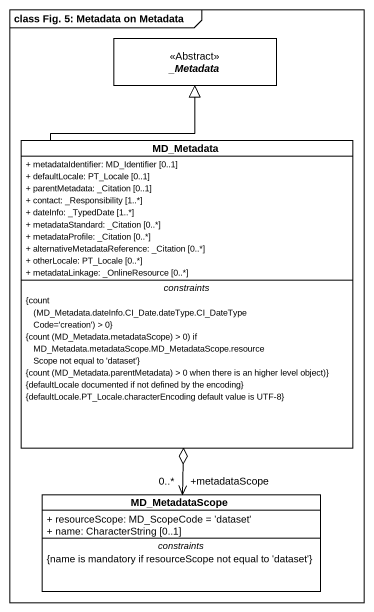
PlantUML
@startuml
mainframe class Fig. 5: Metadata on Metadata
hide circle
hide empty members
skinparam classAttributeIconSize 0
abstract class "_Metadata" as Metadata <<Abstract>>
class MD_Metadata {
  + metadataIdentifier: MD_Identifier [0..1]
  + defaultLocale: PT_Locale [0..1]
  + parentMetadata: _Citation [0..1]
  + contact: _Responsibility [1..*]
  + dateInfo: _TypedDate [1..*]
  + metadataStandard: _Citation [0..*]
  + metadataProfile: _Citation [0..*]
  + alternativeMetadataReference: _Citation [0..*]
  + otherLocale: PT_Locale [0..*]
  + metadataLinkage: _OnlineResource [0..*]
  -- constraints --
  {field} {count (MD_Metadata.dateInfo.CI_Date.dateType.CI_DateTypeCode='creation') > 0}
  {field} {count (MD_Metadata.metadataScope) > 0) if MD_Metadata.metadataScope.MD_MetadataScope.resourceScope not equal to 'dataset'}
  {field} {count (MD_Metadata.parentMetadata) > 0 when there is an higher level object)}
  {defaultLocale documented if not defined by the encoding}
  {defaultLocale.PT_Locale.characterEncoding default value is UTF-8}
}
class MD_MetadataScope {
  + resourceScope: MD_ScopeCode = 'dataset'
  + name: CharacterString [0..1]
  -- constraints --
  {name is mandatory if resourceScope not equal to 'dataset'}
}
MD_Metadata -up-|> Metadata
MD_Metadata o--> "+metadataScope\n0..*" MD_MetadataScope
@enduml
